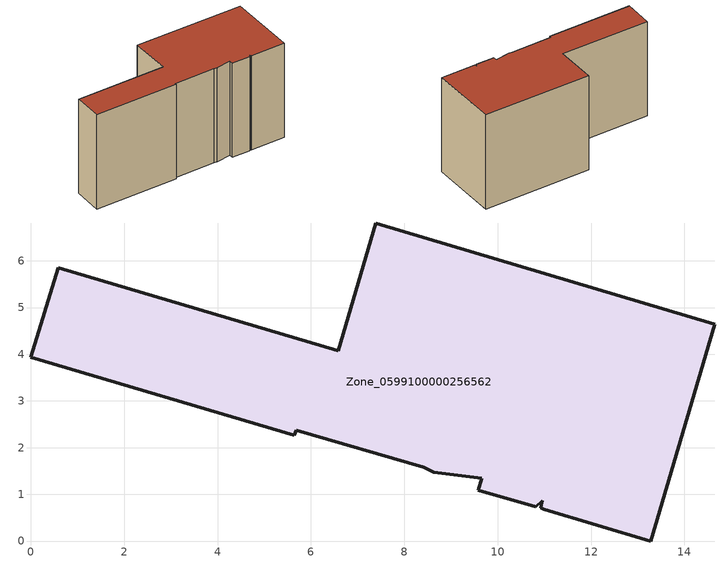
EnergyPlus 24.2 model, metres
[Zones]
Zone_0599100000256562
 floor ground (C_G): 5.64,2.26 0,3.93 0.59,5.85 6.59,4.08 7.39,6.81 14.65,4.64 13.28,0 10.98,0.68 10.92,0.72 10.96,0.86 10.82,0.73 9.59,1.09 9.66,1.34 8.64,1.47 8.42,1.58 5.68,2.37 z0
 wall outside (C_F): 6.59,4.08 0.59,5.85 0,3.93 5.64,2.26 5.68,2.37 8.42,1.58 8.64,1.47 9.66,1.34 9.59,1.09 10.82,0.73 10.96,0.86 10.92,0.72 10.98,0.68 13.28,0 14.65,4.64 7.39,6.81 6.59,4.08 z0:7
 roof outside (C_R): 8.42,1.58 8.64,1.47 9.66,1.34 9.59,1.09 10.82,0.73 10.96,0.86 10.92,0.72 10.98,0.68 13.28,0 14.65,4.64 7.39,6.81 6.59,4.08 0.59,5.85 0,3.93 5.64,2.26 5.68,2.37 z7
[BUILDING]
Pand.0599100000256562: North Axis=0; Terrain=City; Loads Convergence Tolerance Value=0.04; Temperature Convergence Tolerance Value=0.4; Solar Distribution=FullExterior; Maximum Number of Warmup Days=25; Minimum Number of Warmup Days=1
[Site:Location]
Rotterdam.The.Hague.AP_ZH_NLD Design_Conditions: Latitude=51.96; Longitude=4.45; Time Zone=1; Elevation=-4.5
[SITE:GROUNDTEMPERATURE:BUILDINGSURFACE]
18, 18, 18, 18, 18, 18, 18, 18, 18, 18, 18, 18
[MATERIAL] Thermal Absorptance=0.9; Solar Absorptance=0.7; Visible Absorptance=0.7
Name | Roughness | Thickness | Conductivity | Density | Specific Heat
G.TI.1946 | MediumSmooth | 0.15 | 1 | 540 | 1210
F.TI.1946 | Rough | 0.3 | 0.857143 | 1920 | 840
R.TI.1946 | MediumRough | 0.2 | 0.1 | 1500 | 1000
[CONSTRUCTION]
C_G: G.TI.1946
C_F: F.TI.1946
C_R: R.TI.1946
[ZONE]
Zone_0599100000256562: Type=1; Multiplier=1; Ceiling Height=Autocalculate; Volume=Autocalculate; Floor Area=autocalculate; Part of Total Floor Area=Yes
[ZONEINFILTRATION:DESIGNFLOWRATE]
Infil_Zone_0599100000256562: Zone or ZoneList or Space or SpaceList=Zone_0599100000256562; Schedule=AlwaysOn; Design Flow Rate Calculation Method=Flow/Area; Flow Rate per Floor Area=0.003; Constant Term Coefficient=1; Temperature Term Coefficient=0; Velocity Term Coefficient=0; Velocity Squared Term Coefficient=0
[HVACTEMPLATE:ZONE:IDEALLOADSAIRSYSTEM]
Zone_0599100000256562: Maximum Heating Supply Air Temperature=50; Minimum Cooling Supply Air Temperature=13; Maximum Heating Supply Air Humidity Ratio=0.0156; Minimum Cooling Supply Air Humidity Ratio=0.0077; Heating Limit=NoLimit; Cooling Limit=NoLimit; Dehumidification Control Type=ConstantSensibleHeatRatio; Cooling Sensible Heat Ratio=0.7; Dehumidification Setpoint=60; Humidification Control Type=None; Humidification Setpoint=30; Outdoor Air Method=None; Outdoor Air Flow Rate per Person=0.00944; Outdoor Air Flow Rate per Zone Floor Area=0; Outdoor Air Flow Rate per Zone=0; Demand Controlled Ventilation Type=None; Outdoor Air Economizer Type=NoEconomizer; Heat Recovery Type=None; Sensible Heat Recovery Effectiveness=0.7; Latent Heat Recovery Effectiveness=0.65
[ZONECONTROL:THERMOSTAT]
ThermostatControl_Zone_0599100000256562: Zone or ZoneList=Zone_0599100000256562; Control Type Schedule=DualSetpointControlType; Control 1=Thermostat_Zone_0599100000256562; Temperature Difference Between Cutout And Setpoint=0
[THERMOSTATSETPOINT:DUALSETPOINT]
Thermostat_Zone_0599100000256562: Heating Setpoint Temperature Schedule=HeatingSetpoint_Zone_0599100000256562; Cooling Setpoint Temperature Schedule=CoolingSetpoint_Zone_0599100000256562
[SCHEDULE:COMPACT]
HeatingSetpoint_Zone_0599100000256562: Through: 12/31, For: AllDays, Until: 24:00, 21
CoolingSetpoint_Zone_0599100000256562: Through: 12/31, For: AllDays, Until: 24:00, 24
DualSetpointControlType: Through: 12/31, For: AllDays, Until: 24:00, 4
AlwaysOn: Through: 12/31, For: AllDays, Until: 24:00, 1
